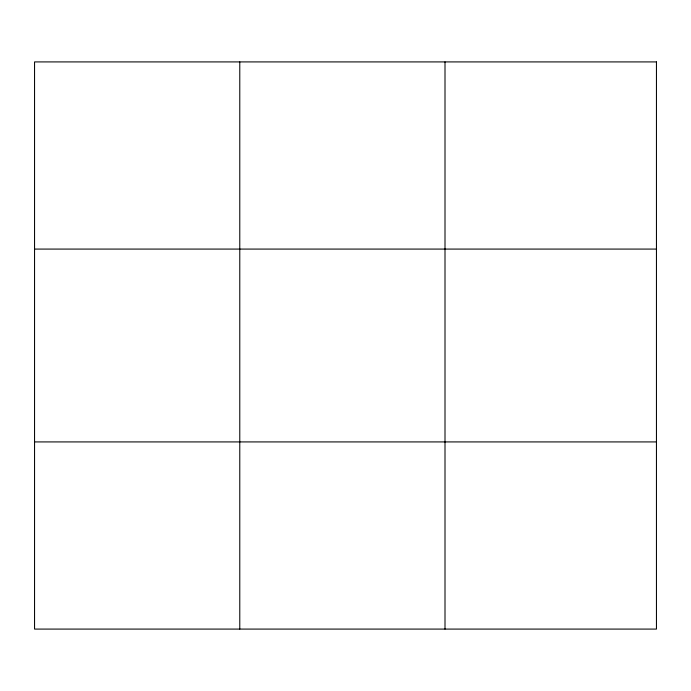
<?xml version="1.0" encoding="UTF-8"?>
<svg xmlns="http://www.w3.org/2000/svg" width="691" height="691" viewBox="0 0 691 691"><rect width="100%" height="100%" fill="white"/><g stroke="black" fill="none" stroke-linecap="round" stroke-linejoin="round"><path stroke-width="1.04" d="M239.777 61.914L239.777 629.086M445.004 61.914L445.004 629.086M34.55 249.08L656.45 249.08M34.55 441.92L656.45 441.92M656.45 61.914L656.45 629.086L34.55 629.086L34.55 61.914L656.45 61.914"/></g></svg>
